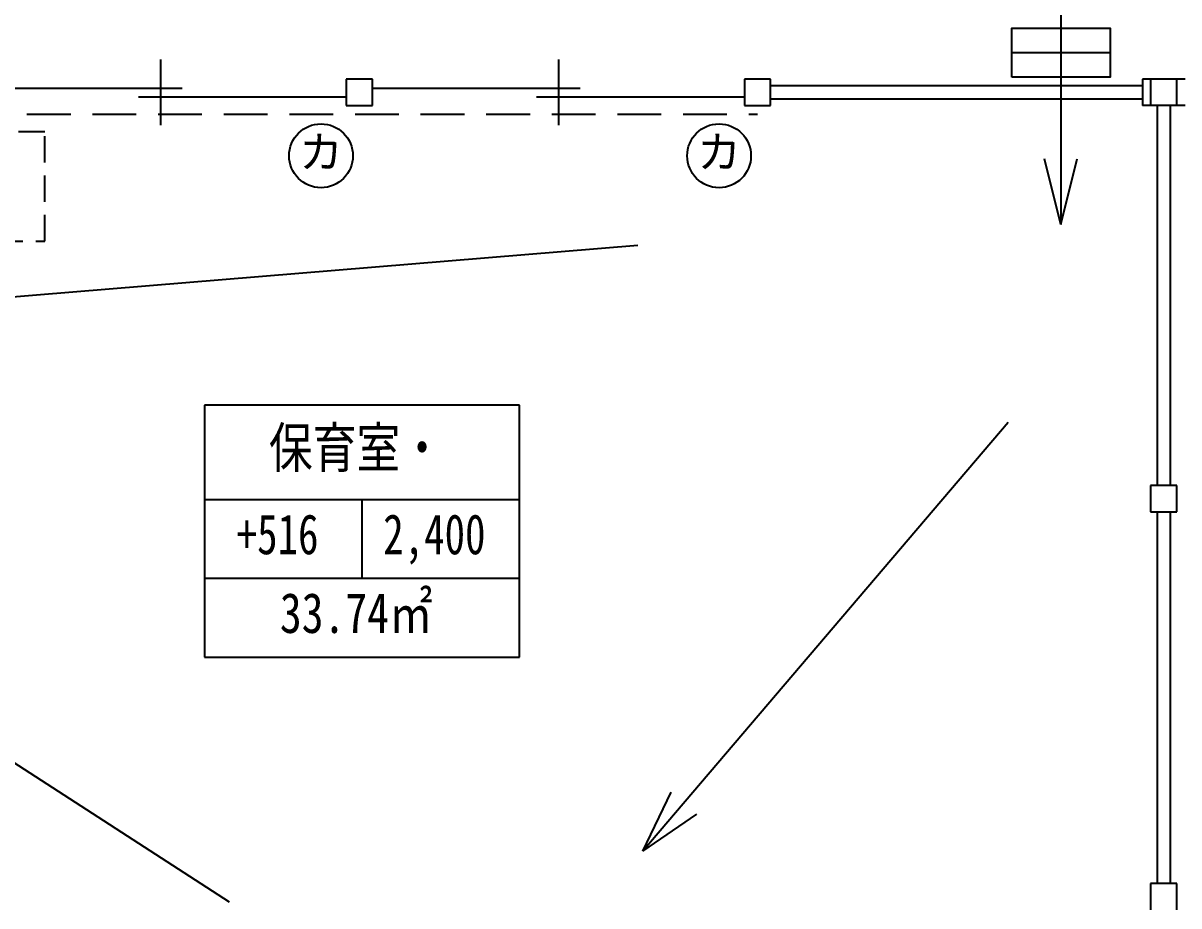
# Model space of a CAD drawing. Units: millimetres at full size, sheet at 1:100. Extents: x -40222 to 41440, y -29146 to 30741.
# Drawn here: x 11715 to 16999, y 19575 to 23612 of the extents above; entities that cross this region are included whole.
import ezdxf
from ezdxf.enums import TextEntityAlignment as Align

# ---------------------------------------------------------------- set-up
doc = ezdxf.new("R2010")
doc.units = ezdxf.units.MM
doc.header["$LTSCALE"] = 100
doc.linetypes.add('DASHED1', pattern=[1.8, 1.2, -0.6])
doc.linetypes.add('DASHED2', pattern=[3, 2, -1])
for name, color, linetype in [('1-1', 2, 'Continuous'), ('1-2', 7, 'Continuous'), ('1-5', 7, 'Continuous'), ('1-9', 7, 'Continuous'), ('1-A', 4, 'Continuous'), ('1-B', 7, 'Continuous'), ('1-D', 2, 'Continuous')]:
    doc.layers.add(name, color=color, linetype=linetype)
doc.styles.add('ＭＳ ゴシック', font='')
doc.styles.get('ＭＳ ゴシック').set_extended_font_data('MS Gothic')

msp = doc.modelspace()

# ---------------------------------------------------------------- linework, layer by layer
at = {"layer": '1-1'}
for p, q in [((13192, 23354.8), (13192, 23234.8)), ((13312, 23354.8), (13192, 23354.8)), ((13312, 23234.8), (13312, 23354.8)), ((15012, 23354.8), (15012, 23234.8)), ((15132, 23354.8), (15012, 23354.8)), ((15132, 23234.8), (15132, 23354.8)), ((16832, 23354.8), (16832, 23234.8)), ((17027, 23354.8), (16832, 23354.8)), ((16869.5, 23354.8), (16869.5, 23234.8)), ((16989.5, 23234.8), (16989.5, 23354.8)), ((13192, 23234.8), (13312, 23234.8)), ((15012, 23234.8), (15132, 23234.8)), ((17027, 23234.8), (16832, 23234.8)), ((16869.5, 21497.3), (16869.5, 21377.3)), ((16989.5, 21497.3), (16869.5, 21497.3)), ((16989.5, 21377.3), (16989.5, 21497.3)), ((16869.5, 21377.3), (16989.5, 21377.3)), ((16869.5, 19677.3), (16869.5, 19557.3)), ((16989.5, 19677.3), (16869.5, 19677.3)), ((16989.5, 19557.3), (16989.5, 19677.3))]:
    msp.add_line(p, q, dxfattribs=at)
at = {"layer": '1-2'}
for p, q in [((12342, 23444.8), (12342, 23144.8)), ((14162, 23444.8), (14162, 23144.8)), ((11492, 23314.8), (12442, 23314.8)), ((13312, 23314.8), (14262, 23314.8)), ((16832, 23324.8), (15132, 23324.8)), ((12242, 23274.8), (13192, 23274.8)), ((14062, 23274.8), (15012, 23274.8)), ((15132, 23264.8), (16832, 23264.8)), ((16899.5, 23234.8), (16899.5, 21497.3)), ((16959.5, 21497.3), (16959.5, 23234.8)), ((16899.5, 21377.3), (16899.5, 19677.3)), ((16959.5, 19677.3), (16959.5, 21377.3))]:
    msp.add_line(p, q, dxfattribs=at)
at = {"layer": '1-5', "linetype": 'DASHED1'}
for p, q in [((11813.4, 23114.7), (10513.4, 23114.7)), ((11813.4, 22614.7), (11813.4, 23114.7)), ((10513.4, 22614.7), (11813.4, 22614.7))]:
    msp.add_line(p, q, dxfattribs=at)
at = {"layer": '1-9'}
for p, q in [((12543.4, 21864.9), (12543.4, 20712.9)), ((13983.4, 21864.9), (12543.4, 21864.9)), ((13983.4, 20712.9), (13983.4, 21864.9)), ((12543.4, 21432.9), (13983.4, 21432.9)), ((13263.4, 21432.9), (13263.4, 21072.9)), ((12543.4, 21072.9), (13983.4, 21072.9)), ((12543.4, 20712.9), (13983.4, 20712.9))]:
    msp.add_line(p, q, dxfattribs=at)
at = {"layer": '1-A', "linetype": 'DASHED2'}
msp.add_line((11432, 23194.8), (15072, 23194.8), dxfattribs=at)
at = {"layer": '1-A', "color": 2}
for centre in [(13076.4, 23004.9), (14896.4, 23004.9)]:
    msp.add_circle(centre, 145.9, dxfattribs=at)
at = {"layer": '1-B'}
for p, q in [((16459.1, 23851.6), (16459.1, 22690.4)), ((16234.1, 23476.6), (16684.1, 23476.6)), ((16459.1, 22690.4), (16384.1, 22990.4)), ((16459.1, 22690.4), (16534.1, 22990.4))]:
    msp.add_line(p, q, dxfattribs=at)
msp.add_lwpolyline([(16234.1, 23364.1), (16234.1, 23589.1), (16684.1, 23589.1), (16684.1, 23364.1)], close=True, dxfattribs=at)
at = {"layer": '1-D'}
for p, q in [((10883.4, 22294.9), (14525, 22596.4)), ((16218.3, 21784.6), (14548.2, 19824.6)), ((12657.8, 19592.6), (10396.3, 21053.9)), ((14548.2, 19824.6), (14677.1, 20095.5)), ((14548.2, 19824.6), (14795.3, 19994.8))]:
    msp.add_line(p, q, dxfattribs=at)

# ---------------------------------------------------------------- texts
at = {"layer": '1-9', "style": 'ＭＳ ゴシック'}
for s, width, p in [('保育室・', 0.8, (12838.4, 21523.9)), ('+516', 0.75, (12690.9, 21127.9)), ('2,400', 0.75, (13360.9, 21127.9)), ('33.74㎡', 0.8, (12888.4, 20767.9))]:
    msp.add_text(s, height=183.3, dxfattribs=dict(at, width=width)).set_placement(p, align=Align.BOTTOM_LEFT)
at = {"layer": '1-A', "color": 7, "style": 'ＭＳ ゴシック'}
for p in [(12976.4, 22904.9), (14796.4, 22904.9)]:
    msp.add_text('カ', height=146.6, dxfattribs=at).set_placement(p, align=Align.BOTTOM_LEFT)

doc.saveas('drawing.dxf')
